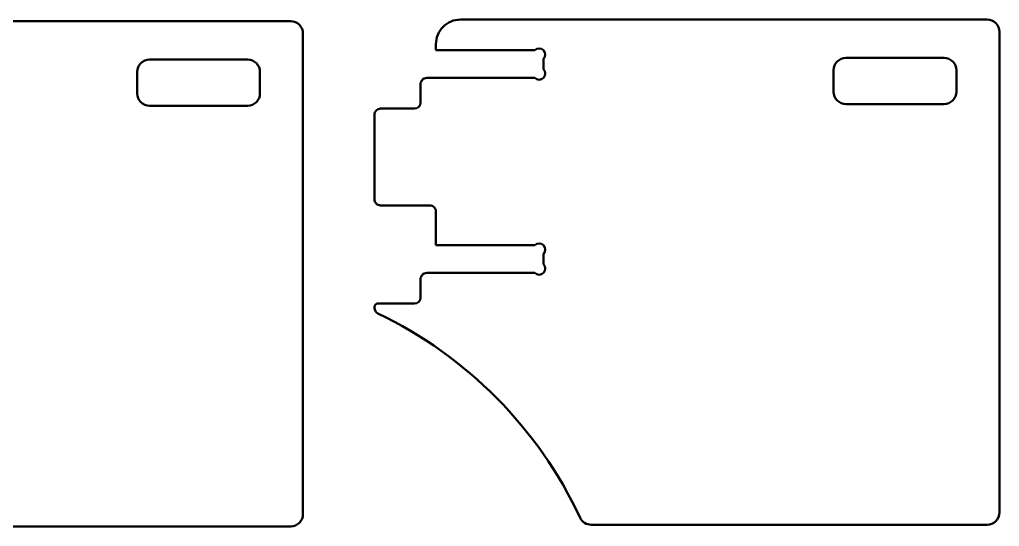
# Model space of a CAD drawing. Header units: millimetres. Extents: x -5696 to 5717, y -1207 to 892.
# Drawn here: x -3115 to -2475, y -573 to -242 of the extents above; entities that cross this region are included whole.
import ezdxf

# ---------------------------------------------------------------- set-up
doc = ezdxf.new("R2010")
doc.units = ezdxf.units.MM
doc.header["$MEASUREMENT"] = 0
doc.layers.add('layer 1', color=7, linetype='Continuous')

msp = doc.modelspace()

# ---------------------------------------------------------------- linework, layer by layer
at = {"layer": 'layer 1', "lineweight": 50}
for points in [[(-2937.9975, -242.7744), (-2937.9975, -242.7744), (-3282.0265, -242.7744), (-3282.0265, -242.7744)], [(-2483.069, -241.7135), (-2483.069, -241.7135), (-2827.098, -241.7135), (-2827.098, -241.7135)], [(-2929.9735, -564.7375), (-2929.9735, -564.7375), (-2929.9735, -250.7984), (-2929.9735, -250.7984)], [(-2475.045, -563.6765), (-2475.045, -563.6765), (-2475.045, -249.7375), (-2475.045, -249.7375)], [(-2843.146, -257.7615), (-2843.146, -257.7615), (-2843.146, -261.7735), (-2843.146, -261.7735)], [(-2843.146, -261.7735), (-2843.146, -261.7735), (-2778.6099, -261.7735), (-2778.6099, -261.7735)], [(-3030.2735, -267.8494), (-3030.2735, -267.8494), (-2966.0815, -267.8494), (-2966.0815, -267.8494)], [(-2772.936, -267.4473), (-2772.936, -267.4473), (-2772.936, -274.1537), (-2772.936, -274.1537)], [(-2575.345, -266.7885), (-2575.345, -266.7885), (-2511.153, -266.7885), (-2511.153, -266.7885)], [(-2583.369, -288.8545), (-2583.369, -288.8545), (-2583.369, -274.8125), (-2583.369, -274.8125)], [(-2503.129, -274.8125), (-2503.129, -274.8125), (-2503.129, -288.8545), (-2503.129, -288.8545)], [(-3038.2975, -289.9154), (-3038.2975, -289.9154), (-3038.2975, -275.8734), (-3038.2975, -275.8734)], [(-2958.0575, -275.8734), (-2958.0575, -275.8734), (-2958.0575, -289.9154), (-2958.0575, -289.9154)], [(-2778.6099, -279.8275), (-2778.6099, -279.8275), (-2849.164, -279.8275), (-2849.164, -279.8275)], [(-2853.176, -283.8395), (-2853.176, -283.8395), (-2853.176, -295.8755), (-2853.176, -295.8755)], [(-2966.0815, -297.9394), (-2961.6499, -297.9394), (-2958.0575, -294.347), (-2958.0575, -289.9155)], [(-2511.153, -296.8785), (-2506.7215, -296.8785), (-2503.1291, -293.286), (-2503.129, -288.8546)], [(-2966.0815, -297.9394), (-2966.0815, -297.9394), (-3030.2735, -297.9394), (-3030.2735, -297.9394)], [(-2857.188, -299.8875), (-2857.188, -299.8875), (-2879.254, -299.8875), (-2879.254, -299.8875)], [(-2857.188, -299.8875), (-2854.9723, -299.8875), (-2853.176, -298.0913), (-2853.176, -295.8756)], [(-2511.153, -296.8785), (-2511.153, -296.8785), (-2575.345, -296.8785), (-2575.345, -296.8785)], [(-2883.266, -303.8995), (-2883.266, -303.8995), (-2883.266, -359.0645), (-2883.266, -359.0645)], [(-2879.254, -363.0765), (-2879.254, -363.0765), (-2847.158, -363.0765), (-2847.158, -363.0765)], [(-2843.146, -367.0885), (-2843.146, -367.0885), (-2843.146, -389.1545), (-2843.146, -389.1545)], [(-2843.146, -389.1545), (-2843.146, -389.1545), (-2778.6099, -389.1545), (-2778.6099, -389.1545)], [(-2772.936, -394.8283), (-2772.936, -394.8283), (-2772.936, -401.5347), (-2772.936, -401.5347)], [(-2778.6099, -407.2085), (-2778.6099, -407.2085), (-2849.164, -407.2085), (-2849.164, -407.2085)], [(-2853.176, -411.2205), (-2853.176, -411.2205), (-2853.176, -423.2565), (-2853.176, -423.2565)], [(-2857.188, -427.2685), (-2857.188, -427.2685), (-2881.26, -427.2685), (-2881.26, -427.2685)], [(-2857.188, -427.2685), (-2854.9723, -427.2685), (-2853.176, -425.4723), (-2853.176, -423.2565)], [(-2883.266, -429.2745), (-2883.266, -429.2745), (-2883.266, -430.0327), (-2883.266, -430.0327)], [(-2883.266, -430.0327), (-2883.266, -431.576), (-2882.3809, -432.9823), (-2880.9897, -433.6499)], [(-2748.9703, -567.0712), (-2776.2359, -508.6773), (-2822.887, -461.5308), (-2880.9897, -433.6499)], [(-2937.9975, -572.7615), (-2933.5659, -572.7615), (-2929.9735, -569.169), (-2929.9735, -564.7375)], [(-2748.9703, -567.0712), (-2747.6516, -569.8955), (-2744.8167, -571.7005), (-2741.6998, -571.7005)], [(-2483.069, -571.7005), (-2478.6375, -571.7005), (-2475.0451, -568.108), (-2475.045, -563.6766)], [(-3196.6283, -572.7615), (-3196.6283, -572.7615), (-2937.9975, -572.7615), (-2937.9975, -572.7615)], [(-2741.6998, -571.7005), (-2741.6998, -571.7005), (-2483.069, -571.7005), (-2483.069, -571.7005)]]:
    msp.add_open_spline(points, degree=3, dxfattribs=at)
for points in [[(-2929.9735, -250.7984), (-2929.9735, -248.6704), (-2930.8189, -246.6295), (-2932.3237, -245.1247), (-2932.3237, -245.1247), (-2933.8284, -243.6199), (-2935.8694, -242.7744), (-2937.9975, -242.7744)], [(-2827.098, -241.7135), (-2831.3542, -241.7135), (-2835.436, -243.4043), (-2838.4456, -246.4138), (-2838.4456, -246.4138), (-2841.4552, -249.4234), (-2843.146, -253.5053), (-2843.146, -257.7615)], [(-2475.045, -249.7375), (-2475.045, -247.6094), (-2475.8904, -245.5685), (-2477.3952, -244.0637), (-2477.3952, -244.0637), (-2478.9, -242.5589), (-2480.9409, -241.7135), (-2483.069, -241.7135)], [(-2772.936, -267.4473), (-2771.3692, -265.8806), (-2771.3692, -263.3403), (-2772.936, -261.7735), (-2772.936, -261.7735), (-2774.5028, -260.2068), (-2777.0431, -260.2067), (-2778.6099, -261.7735)], [(-3030.2735, -267.8494), (-3032.4016, -267.8494), (-3034.4426, -268.6949), (-3035.9474, -270.1997), (-3035.9474, -270.1997), (-3037.4521, -271.7045), (-3038.2975, -273.7454), (-3038.2975, -275.8734)], [(-2958.0575, -275.8734), (-2958.0575, -273.7454), (-2958.9029, -271.7045), (-2960.4077, -270.1997), (-2960.4077, -270.1997), (-2961.9124, -268.6949), (-2963.9534, -267.8494), (-2966.0815, -267.8494)], [(-2575.345, -266.7885), (-2577.4731, -266.7885), (-2579.514, -267.6339), (-2581.0188, -269.1387), (-2581.0188, -269.1387), (-2582.5236, -270.6435), (-2583.369, -272.6844), (-2583.369, -274.8125)], [(-2503.129, -274.8125), (-2503.129, -272.6844), (-2503.9744, -270.6435), (-2505.4792, -269.1387), (-2505.4792, -269.1387), (-2506.984, -267.6339), (-2509.0249, -266.7885), (-2511.153, -266.7885)], [(-2778.6099, -279.8275), (-2777.0431, -281.3943), (-2774.5028, -281.3943), (-2772.936, -279.8275), (-2772.936, -279.8275), (-2771.3692, -278.2608), (-2771.3692, -275.7205), (-2772.936, -274.1537)], [(-2849.164, -279.8275), (-2850.2281, -279.8275), (-2851.2485, -280.2502), (-2852.0009, -281.0026), (-2852.0009, -281.0026), (-2852.7533, -281.755), (-2853.176, -282.7755), (-2853.176, -283.8395)], [(-3038.2975, -289.9154), (-3038.2975, -292.0435), (-3037.4521, -294.0845), (-3035.9474, -295.5893), (-3035.9474, -295.5893), (-3034.4426, -297.0941), (-3032.4016, -297.9394), (-3030.2735, -297.9394)], [(-2583.369, -288.8545), (-2583.369, -290.9826), (-2582.5236, -293.0235), (-2581.0188, -294.5283), (-2581.0188, -294.5283), (-2579.514, -296.0331), (-2577.4731, -296.8785), (-2575.345, -296.8785)], [(-2879.254, -299.8875), (-2880.3181, -299.8875), (-2881.3385, -300.3102), (-2882.0909, -301.0626), (-2882.0909, -301.0626), (-2882.8433, -301.815), (-2883.266, -302.8355), (-2883.266, -303.8995)], [(-2883.266, -359.0645), (-2883.266, -360.1286), (-2882.8433, -361.149), (-2882.0909, -361.9015), (-2882.0909, -361.9015), (-2881.3385, -362.6538), (-2880.3181, -363.0765), (-2879.254, -363.0765)], [(-2843.146, -367.0885), (-2843.146, -366.0245), (-2843.5687, -365.004), (-2844.3211, -364.2516), (-2844.3211, -364.2516), (-2845.0735, -363.4992), (-2846.094, -363.0765), (-2847.158, -363.0765)], [(-2772.936, -394.8283), (-2771.3692, -393.2616), (-2771.3692, -390.7213), (-2772.936, -389.1545), (-2772.936, -389.1545), (-2774.5028, -387.5877), (-2777.0431, -387.5877), (-2778.6099, -389.1545)], [(-2778.6099, -407.2085), (-2777.0431, -408.7753), (-2774.5028, -408.7753), (-2772.936, -407.2085), (-2772.936, -407.2085), (-2771.3692, -405.6417), (-2771.3692, -403.1015), (-2772.936, -401.5347)], [(-2849.164, -407.2085), (-2850.2281, -407.2085), (-2851.2485, -407.6312), (-2852.0009, -408.3836), (-2852.0009, -408.3836), (-2852.7533, -409.1359), (-2853.176, -410.1565), (-2853.176, -411.2205)], [(-2881.26, -427.2685), (-2881.7921, -427.2685), (-2882.3023, -427.4798), (-2882.6784, -427.856), (-2882.6784, -427.856), (-2883.0547, -428.2323), (-2883.266, -428.7425), (-2883.266, -429.2745)]]:
    msp.add_open_spline(points, degree=3, knots=[0, 0, 0, 0, 0.33333333, 0.33333333, 0.33333333, 0.33333333, 1, 1, 1, 1], dxfattribs=at)

doc.saveas('drawing.dxf')
